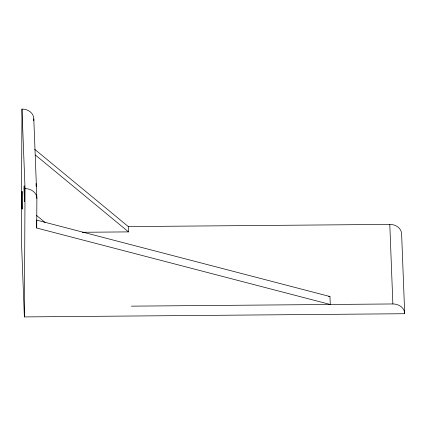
<?xml version="1.0" encoding="UTF-8"?>
<svg xmlns="http://www.w3.org/2000/svg" width="426" height="426" viewBox="0 0 426 426"><rect width="100%" height="100%" fill="white"/><g stroke="black" fill="none" stroke-linecap="round" stroke-linejoin="round"><path stroke-width="0.64" d="M36.721 228.011L36.412 220.056L329.964 296.528L330.272 304.483L36.721 228.011L36.876 198.41L33.803 118.849A11.891 9.862 -2.2 0 0 21.971 109.083L21.3 237.357L24.367 316.917L404.7 313.722L401.633 234.162A11.891 9.862 -2.2 0 0 389.795 224.395L128.322 226.589L34.676 149.297M24.367 316.917L25.038 188.643L21.971 109.083M33.792 120.824L33.803 118.849M36.013 183.515L36.226 186.764M82.303 232.282L128.524 231.893L128.322 226.589M328.632 296.539L329.964 296.528M131.389 306.15L392.868 303.956A11.891 9.862 -2.2 0 1 404.7 313.722M35.39 155.021L128.524 231.893M36.567 215.455L45.129 222.521M389.795 224.395L392.868 303.956M36.423 194.602L36.444 197.824M25.038 188.643A11.891 9.862 -2.2 0 1 36.876 198.41M21.982 199.906L22.147 209.155L22.099 191.37L21.982 199.906M24.101 188.468L24.42 201.69L24.186 185.853L24.101 188.468"/></g></svg>
